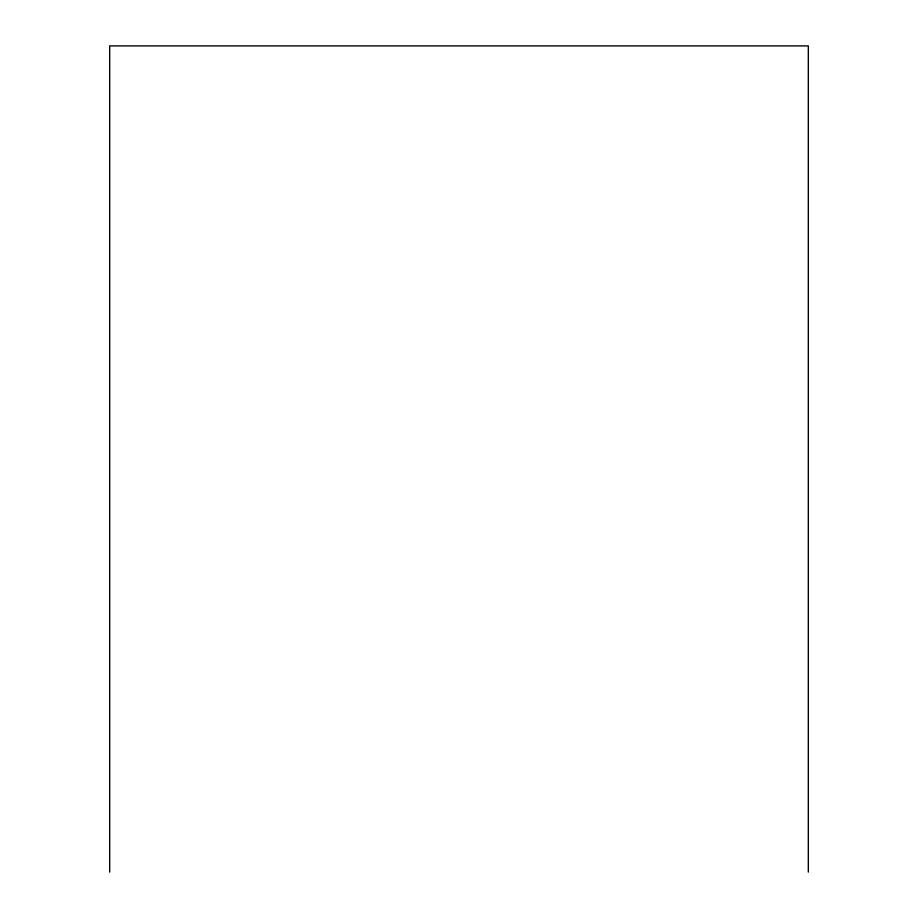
<?xml version="1.0" encoding="UTF-8"?>
<svg xmlns="http://www.w3.org/2000/svg" width="918" height="918" viewBox="0 0 918 918"><rect width="100%" height="100%" fill="white"/><g stroke="black" fill="none" stroke-linecap="round" stroke-linejoin="round"><path stroke-width="1.38" d="M808.322 872.1L808.322 45.9L109.678 45.9L109.678 872.1"/></g></svg>
